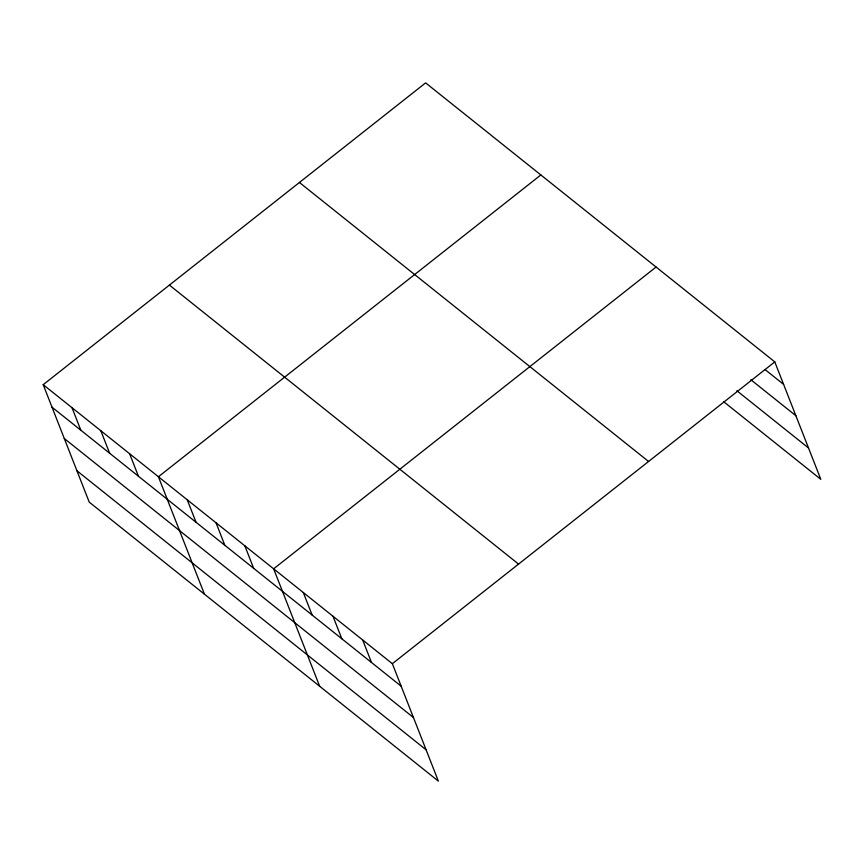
<?xml version="1.0" encoding="UTF-8"?>
<svg xmlns="http://www.w3.org/2000/svg" width="864" height="864" viewBox="0 0 864 864"><rect width="100%" height="100%" fill="white"/><g stroke="black" fill="none" stroke-linecap="round" stroke-linejoin="round"><path stroke-width="1.3" d="M43.2 384.685L392.353 663.692L438.372 781.121L89.219 502.114L43.2 384.685L425.628 82.879L774.781 361.886L820.8 479.315L723.578 401.63M540.853 174.949L158.414 476.755L204.444 594.184M656.068 267.03L273.64 568.825L319.658 686.254M392.353 663.692L774.781 361.886M765.18 369.673L783.605 384.394M750.848 379.739L795.874 415.724M736.884 390.755L808.52 447.995M299.43 182.477L648.572 461.484M169.398 285.088L518.551 564.095M52.024 407.192L401.166 686.2M64.292 438.512L413.446 717.52M76.95 470.783L426.092 749.801M362.675 639.976L371.488 662.483M332.996 616.259L341.82 638.766M303.318 592.542L312.142 615.049M244.836 545.81L253.66 568.318M216.032 522.785L224.845 545.303M187.229 499.77L196.042 522.277M129.611 453.74L138.434 476.248M100.807 430.715L109.631 453.222M72.004 407.7L80.827 430.207"/></g></svg>
